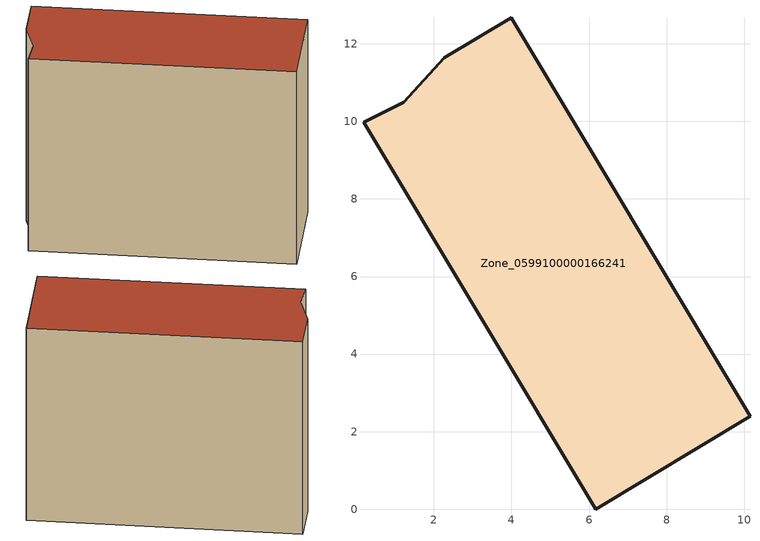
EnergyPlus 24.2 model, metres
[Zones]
Zone_0599100000166241
 floor ground (C_G): 1.22,10.49 2.27,11.64 3.99,12.67 10.15,2.4 6.17,0 0.18,9.98 z0
 wall outside (C_F): 10.15,2.4 3.99,12.67 2.27,11.64 1.22,10.49 0.18,9.98 6.17,0 10.15,2.4 z0:9.48
 roof outside (C_R): 2.27,11.64 1.22,10.49 0.18,9.98 6.17,0 10.15,2.4 3.99,12.67 z9.48
[BUILDING]
Pand.0599100000166241: North Axis=0; Terrain=City; Loads Convergence Tolerance Value=0.04; Temperature Convergence Tolerance Value=0.4; Solar Distribution=FullExterior; Maximum Number of Warmup Days=25; Minimum Number of Warmup Days=1
[Site:Location]
Rotterdam.The.Hague.AP_ZH_NLD Design_Conditions: Latitude=51.96; Longitude=4.45; Time Zone=1; Elevation=-4.5
[SITE:GROUNDTEMPERATURE:BUILDINGSURFACE]
18, 18, 18, 18, 18, 18, 18, 18, 18, 18, 18, 18
[MATERIAL] Thermal Absorptance=0.9; Solar Absorptance=0.7; Visible Absorptance=0.7
Name | Roughness | Thickness | Conductivity | Density | Specific Heat
G.TI.1946 | MediumSmooth | 0.15 | 1 | 540 | 1210
F.TI.1946 | Rough | 0.3 | 0.857143 | 1920 | 840
R.TI.1946 | MediumRough | 0.2 | 0.1 | 1500 | 1000
[CONSTRUCTION]
C_G: G.TI.1946
C_F: F.TI.1946
C_R: R.TI.1946
[ZONE]
Zone_0599100000166241: Type=1; Multiplier=1; Ceiling Height=Autocalculate; Volume=Autocalculate; Floor Area=autocalculate; Part of Total Floor Area=Yes
[ZONEINFILTRATION:DESIGNFLOWRATE]
Infil_Zone_0599100000166241: Zone or ZoneList or Space or SpaceList=Zone_0599100000166241; Schedule=AlwaysOn; Design Flow Rate Calculation Method=Flow/Area; Flow Rate per Floor Area=0.003; Constant Term Coefficient=1; Temperature Term Coefficient=0; Velocity Term Coefficient=0; Velocity Squared Term Coefficient=0
[HVACTEMPLATE:ZONE:IDEALLOADSAIRSYSTEM]
Zone_0599100000166241: Maximum Heating Supply Air Temperature=50; Minimum Cooling Supply Air Temperature=13; Maximum Heating Supply Air Humidity Ratio=0.0156; Minimum Cooling Supply Air Humidity Ratio=0.0077; Heating Limit=NoLimit; Cooling Limit=NoLimit; Dehumidification Control Type=ConstantSensibleHeatRatio; Cooling Sensible Heat Ratio=0.7; Dehumidification Setpoint=60; Humidification Control Type=None; Humidification Setpoint=30; Outdoor Air Method=None; Outdoor Air Flow Rate per Person=0.00944; Outdoor Air Flow Rate per Zone Floor Area=0; Outdoor Air Flow Rate per Zone=0; Demand Controlled Ventilation Type=None; Outdoor Air Economizer Type=NoEconomizer; Heat Recovery Type=None; Sensible Heat Recovery Effectiveness=0.7; Latent Heat Recovery Effectiveness=0.65
[ZONECONTROL:THERMOSTAT]
ThermostatControl_Zone_0599100000166241: Zone or ZoneList=Zone_0599100000166241; Control Type Schedule=DualSetpointControlType; Control 1=Thermostat_Zone_0599100000166241; Temperature Difference Between Cutout And Setpoint=0
[THERMOSTATSETPOINT:DUALSETPOINT]
Thermostat_Zone_0599100000166241: Heating Setpoint Temperature Schedule=HeatingSetpoint_Zone_0599100000166241; Cooling Setpoint Temperature Schedule=CoolingSetpoint_Zone_0599100000166241
[SCHEDULE:COMPACT]
HeatingSetpoint_Zone_0599100000166241: Through: 12/31, For: AllDays, Until: 24:00, 21
CoolingSetpoint_Zone_0599100000166241: Through: 12/31, For: AllDays, Until: 24:00, 24
DualSetpointControlType: Through: 12/31, For: AllDays, Until: 24:00, 4
AlwaysOn: Through: 12/31, For: AllDays, Until: 24:00, 1
